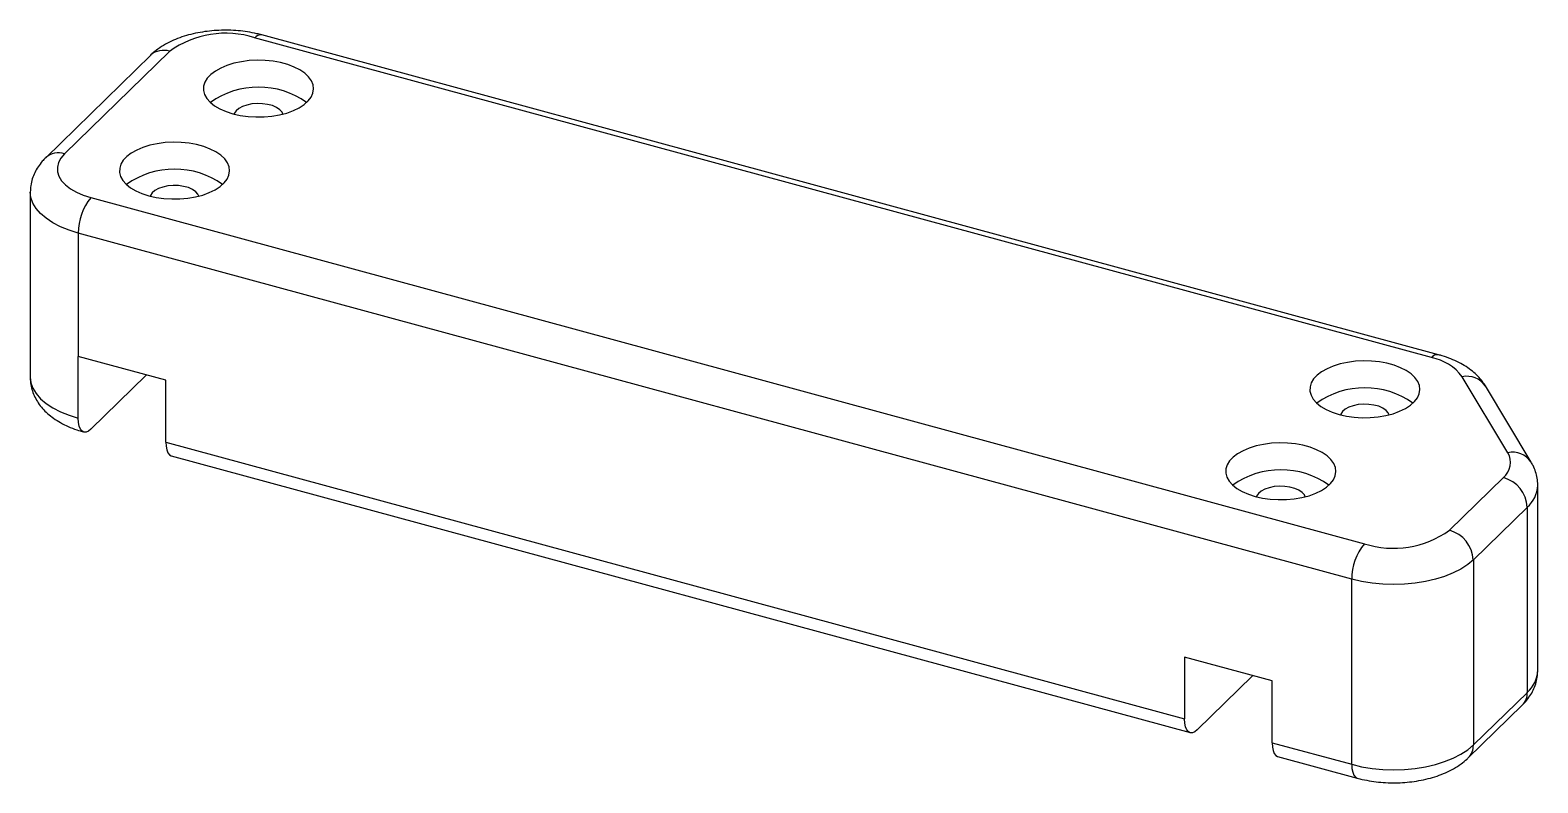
# Model space of a CAD drawing. Header units: millimetres. Extents: x 1471 to 2873, y 1496 to 1767.
# Drawn here: x 2705.1 to 2872.6, y 1683.3 to 1767 of the extents above.
import ezdxf

# ---------------------------------------------------------------- set-up
doc = ezdxf.new("R2010")
doc.units = ezdxf.units.MM

msp = doc.modelspace()

# ---------------------------------------------------------------- linework, layer by layer
at = {"color": 7, "linetype": 'Continuous', "lineweight": 25}
for p, q in [((2860.81, 1730.59), (2730.04, 1766.13)), ((2861.59, 1730.91), (2730.83, 1766.45)), ((2718.49, 1764.2), (2706.82, 1752.81)), ((2720.58, 1764.62), (2708.91, 1753.24)), ((2705.11, 1748.98), (2705.11, 1728.41)), ((2711.84, 1748.37), (2853.35, 1709.91)), ((2851.95, 1705.97), (2710.44, 1744.43)), ((2710.44, 1744.43), (2710.44, 1730.71)), ((2720.17, 1728.07), (2710.44, 1730.71)), ((2710.44, 1723.86), (2710.44, 1730.71)), ((2718, 1728.66), (2711.84, 1722.65)), ((2720.17, 1721.21), (2720.17, 1728.07)), ((2869.3, 1720.02), (2864.23, 1728.47)), ((2871.87, 1718.99), (2866.8, 1727.44)), ((2720.17, 1721.21), (2833.37, 1690.44)), ((2720.78, 1719.68), (2833.99, 1688.92)), ((2862.8, 1711.41), (2868.8, 1717.27)), ((2872.61, 1695.81), (2872.61, 1716.38)), ((2871.46, 1713.98), (2865.46, 1708.12)), ((2871.46, 1693.4), (2871.46, 1713.98)), ((2865.46, 1708.12), (2865.46, 1687.55)), ((2851.95, 1685.4), (2851.95, 1705.97)), ((2843.1, 1694.66), (2833.37, 1697.3)), ((2833.37, 1697.3), (2833.37, 1690.44)), ((2840.93, 1695.25), (2834.77, 1689.24)), ((2843.1, 1687.8), (2843.1, 1694.66)), ((2865.46, 1687.55), (2871.46, 1693.4)), ((2864.9, 1686.12), (2870.9, 1691.98)), ((2843.1, 1687.8), (2851.95, 1685.4)), ((2843.71, 1686.27), (2852.56, 1683.87))]:
    msp.add_line(p, q, dxfattribs=at)
at = {"color": 7, "linetype": 'Continuous', "lineweight": 25, "flags": 128}
for points in [[(2727.61, 1757.69), (2728.43, 1757.51), (2729.3, 1757.39), (2730.18, 1757.33), (2731.08, 1757.34), (2731.96, 1757.42), (2732.8, 1757.57), (2733.6, 1757.77), (2734.34, 1758.04), (2734.98, 1758.35), (2735.54, 1758.71), (2735.98, 1759.11), (2736.31, 1759.54), (2736.52, 1759.99), (2736.59, 1760.45), (2736.53, 1760.91), (2736.35, 1761.36), (2736.04, 1761.79), (2735.61, 1762.19), (2735.07, 1762.56), (2734.44, 1762.88), (2733.71, 1763.15), (2732.92, 1763.37), (2732.08, 1763.52), (2731.2, 1763.61), (2730.31, 1763.63), (2729.42, 1763.59), (2728.56, 1763.47), (2727.73, 1763.3), (2726.96, 1763.06), (2726.27, 1762.77), (2725.67, 1762.43), (2725.17, 1762.05), (2724.78, 1761.64), (2724.51, 1761.2), (2724.37, 1760.74), (2724.36, 1760.28), (2724.48, 1759.83), (2724.73, 1759.39), (2725.1, 1758.97), (2725.59, 1758.58), (2726.18, 1758.24), (2726.86, 1757.94), (2727.61, 1757.69)], [(2733.18, 1757.65), (2733.08, 1757.87), (2732.82, 1758.14), (2732.46, 1758.39), (2732.01, 1758.59), (2731.48, 1758.73), (2730.91, 1758.81), (2730.32, 1758.83), (2729.73, 1758.78), (2729.18, 1758.66), (2728.69, 1758.49), (2728.28, 1758.27), (2727.97, 1758), (2727.78, 1757.71), (2727.76, 1757.65)], [(2718.28, 1748.58), (2719.1, 1748.4), (2719.96, 1748.28), (2720.85, 1748.22), (2721.74, 1748.23), (2722.62, 1748.31), (2723.47, 1748.46), (2724.27, 1748.66), (2725, 1748.93), (2725.65, 1749.24), (2726.2, 1749.6), (2726.65, 1750), (2726.98, 1750.43), (2727.18, 1750.88), (2727.26, 1751.34), (2727.2, 1751.8), (2727.02, 1752.25), (2726.71, 1752.68), (2726.28, 1753.08), (2725.74, 1753.45), (2725.1, 1753.77), (2724.38, 1754.04), (2723.59, 1754.26), (2722.75, 1754.41), (2721.87, 1754.5), (2720.98, 1754.52), (2720.09, 1754.48), (2719.22, 1754.36), (2718.4, 1754.19), (2717.63, 1753.95), (2716.94, 1753.66), (2716.33, 1753.32), (2715.83, 1752.94), (2715.44, 1752.53), (2715.18, 1752.09), (2715.04, 1751.63), (2715.03, 1751.17), (2715.15, 1750.72), (2715.4, 1750.28), (2715.77, 1749.86), (2716.25, 1749.47), (2716.84, 1749.12), (2717.52, 1748.83), (2718.28, 1748.58)], [(2708.91, 1753.24), (2708.51, 1752.77), (2708.25, 1752.27), (2708.12, 1751.76), (2708.13, 1751.25), (2708.29, 1750.74), (2708.58, 1750.25), (2709.01, 1749.78), (2709.56, 1749.35), (2710.23, 1748.97), (2710.99, 1748.64), (2711.84, 1748.37)], [(2723.85, 1748.54), (2723.74, 1748.76), (2723.49, 1749.03), (2723.13, 1749.28), (2722.68, 1749.48), (2722.15, 1749.62), (2721.58, 1749.7), (2720.98, 1749.72), (2720.4, 1749.67), (2719.84, 1749.55), (2719.35, 1749.38), (2718.94, 1749.16), (2718.64, 1748.89), (2718.45, 1748.6), (2718.43, 1748.54)], [(2850.55, 1724.28), (2851.37, 1724.1), (2852.23, 1723.98), (2853.12, 1723.92), (2854.01, 1723.93), (2854.89, 1724.01), (2855.74, 1724.16), (2856.54, 1724.36), (2857.27, 1724.63), (2857.92, 1724.94), (2858.47, 1725.3), (2858.92, 1725.7), (2859.25, 1726.13), (2859.45, 1726.58), (2859.52, 1727.04), (2859.47, 1727.5), (2859.28, 1727.95), (2858.97, 1728.38), (2858.54, 1728.78), (2858.01, 1729.15), (2857.37, 1729.47), (2856.65, 1729.74), (2855.86, 1729.96), (2855.02, 1730.11), (2854.14, 1730.2), (2853.25, 1730.22), (2852.36, 1730.18), (2851.49, 1730.06), (2850.66, 1729.89), (2849.9, 1729.65), (2849.2, 1729.36), (2848.6, 1729.02), (2848.1, 1728.64), (2847.71, 1728.23), (2847.45, 1727.79), (2847.31, 1727.33), (2847.3, 1726.87), (2847.42, 1726.42), (2847.67, 1725.98), (2848.04, 1725.56), (2848.52, 1725.17), (2849.11, 1724.82), (2849.79, 1724.53), (2850.55, 1724.28)], [(2856.11, 1724.24), (2856.01, 1724.46), (2855.76, 1724.73), (2855.4, 1724.98), (2854.94, 1725.18), (2854.42, 1725.32), (2853.84, 1725.4), (2853.25, 1725.42), (2852.66, 1725.37), (2852.11, 1725.25), (2851.62, 1725.08), (2851.21, 1724.86), (2850.91, 1724.59), (2850.72, 1724.3), (2850.7, 1724.24)], [(2711.84, 1722.65), (2711.57, 1722.43), (2711.3, 1722.32), (2711.06, 1722.32), (2710.85, 1722.44), (2710.67, 1722.66), (2710.55, 1722.98), (2710.47, 1723.38), (2710.44, 1723.86)], [(2720.17, 1721.21), (2720.19, 1720.74), (2720.27, 1720.33), (2720.4, 1720.01), (2720.58, 1719.79), (2720.78, 1719.68)], [(2841.21, 1715.17), (2842.03, 1714.99), (2842.9, 1714.87), (2843.78, 1714.81), (2844.68, 1714.82), (2845.56, 1714.9), (2846.4, 1715.05), (2847.2, 1715.25), (2847.94, 1715.52), (2848.59, 1715.83), (2849.14, 1716.19), (2849.58, 1716.59), (2849.91, 1717.02), (2850.12, 1717.47), (2850.19, 1717.93), (2850.13, 1718.39), (2849.95, 1718.84), (2849.64, 1719.27), (2849.21, 1719.67), (2848.67, 1720.04), (2848.04, 1720.36), (2847.31, 1720.63), (2846.52, 1720.85), (2845.68, 1721), (2844.81, 1721.09), (2843.91, 1721.11), (2843.02, 1721.07), (2842.16, 1720.95), (2841.33, 1720.78), (2840.56, 1720.54), (2839.87, 1720.25), (2839.27, 1719.91), (2838.77, 1719.53), (2838.38, 1719.12), (2838.11, 1718.68), (2837.97, 1718.22), (2837.96, 1717.76), (2838.08, 1717.31), (2838.33, 1716.87), (2838.7, 1716.45), (2839.19, 1716.06), (2839.78, 1715.71), (2840.46, 1715.42), (2841.21, 1715.17)], [(2846.78, 1715.13), (2846.68, 1715.35), (2846.42, 1715.62), (2846.06, 1715.87), (2845.61, 1716.06), (2845.08, 1716.21), (2844.51, 1716.29), (2843.92, 1716.31), (2843.33, 1716.26), (2842.78, 1716.14), (2842.29, 1715.97), (2841.88, 1715.75), (2841.57, 1715.48), (2841.38, 1715.19), (2841.36, 1715.13)], [(2865.46, 1708.12), (2864.83, 1707.59), (2864.08, 1707.1), (2863.23, 1706.66), (2862.27, 1706.28), (2861.24, 1705.96), (2860.14, 1705.7), (2858.98, 1705.52), (2857.8, 1705.41), (2856.59, 1705.37), (2855.39, 1705.41), (2854.2, 1705.53), (2853.05, 1705.71), (2851.95, 1705.97)], [(2834.77, 1689.24), (2834.5, 1689.02), (2834.24, 1688.91), (2834, 1688.91), (2833.78, 1689.03), (2833.61, 1689.25), (2833.48, 1689.56), (2833.4, 1689.97), (2833.37, 1690.44)], [(2843.1, 1687.8), (2843.13, 1687.32), (2843.21, 1686.92), (2843.34, 1686.6), (2843.51, 1686.38), (2843.71, 1686.27)], [(2851.95, 1685.4), (2853.05, 1685.14), (2854.2, 1684.95), (2855.39, 1684.84), (2856.59, 1684.8), (2857.8, 1684.84), (2858.98, 1684.95), (2860.14, 1685.13), (2861.24, 1685.39), (2862.27, 1685.71), (2863.23, 1686.09), (2864.08, 1686.53), (2864.83, 1687.02), (2865.46, 1687.55)]]:
    msp.add_lwpolyline(points, dxfattribs=at)
at = {"color": 8, "linetype": 'Continuous', "lineweight": 25, "flags": 128}
for points in [[(2710.44, 1744.43), (2709.41, 1744.75), (2708.46, 1745.13), (2707.61, 1745.58), (2706.86, 1746.07), (2706.24, 1746.6), (2705.75, 1747.17), (2705.39, 1747.76), (2705.18, 1748.37), (2705.11, 1748.99)], [(2705.11, 1728.41), (2705.18, 1727.8), (2705.39, 1727.19), (2705.75, 1726.59), (2706.24, 1726.03), (2706.86, 1725.49), (2707.61, 1725), (2708.46, 1724.56), (2709.41, 1724.18), (2710.44, 1723.86)], [(2851.95, 1685.4), (2851.97, 1684.92), (2852.05, 1684.52), (2852.18, 1684.2), (2852.36, 1683.98), (2852.56, 1683.87)]]:
    msp.add_lwpolyline(points, dxfattribs=at)
at = {"color": 7, "linetype": 'Continuous', "lineweight": 25}
for centre, radius, start, end in [((2726.8, 1756.06), 10.58, 72.1428, 125.9521), ((2730.47, 1751.41), 9.24, 54.6632, 125.3368), ((2721.14, 1742.3), 9.24, 54.6632, 125.3368), ((2716.57, 1744.46), 6.13, 140.5129, 180.3434), ((2859.73, 1725.04), 5.66, 37.3183, 79.0171), ((2853.4, 1718), 9.24, 54.6632, 125.3368), ((2867.46, 1718.93), 2.13, 308.9157, 30.5875), ((2844.07, 1708.89), 9.24, 54.6632, 125.3368), ((2867.82, 1713.76), 3.64, 3.3916, 74.3338), ((2856.59, 1719.98), 10.58, 252.1428, 305.9521), ((2861.82, 1707.9), 3.64, 3.3916, 74.3338), ((2858.08, 1706.01), 6.13, 140.5129, 180.3434)]:
    msp.add_arc(centre, radius, start, end, dxfattribs=at)
at = {"color": 8, "linetype": 'Continuous', "lineweight": 25}
for centre, radius, start, end in [((2730.7, 1765.65), 0.811, 80.7318, 143.9675), ((2719.9, 1762.59), 2.15, 71.5838, 131.3262), ((2708.24, 1751.2), 2.15, 71.5846, 131.3083), ((2861.46, 1730.11), 0.811, 80.7081, 143.971), ((2864.76, 1726.06), 2.46, 33.9698, 102.4806), ((2869.83, 1717.62), 2.46, 33.9083, 102.4833), ((2869.18, 1716.55), 3.44, 311.4826, 357.1114), ((2869.24, 1695.95), 3.38, 311.085, 357.5531), ((2869.52, 1693.34), 1.94, 315.3545, 1.9113), ((2863.52, 1687.48), 1.94, 315.3164, 1.9124)]:
    msp.add_arc(centre, radius, start, end, dxfattribs=at)
at = {"color": 7, "linetype": 'Continuous', "lineweight": 25}
for points, knots in [([(2730.83, 1766.45), (2730.65, 1766.5), (2730.13, 1766.63), (2729.26, 1766.8), (2728.21, 1766.92), (2727.14, 1766.98), (2726.07, 1766.97), (2725.01, 1766.89), (2723.96, 1766.74), (2722.94, 1766.52), (2721.95, 1766.23), (2721, 1765.87), (2720.11, 1765.42), (2719.31, 1764.91), (2718.79, 1764.49), (2718.53, 1764.24), (2718.49, 1764.2)], [0, 0, 0, 0, 0.042483, 0.120735, 0.198383, 0.275658, 0.352809, 0.430089, 0.507701, 0.585938, 0.665102, 0.745471, 0.827195, 0.910056, 0.983019, 1, 1, 1, 1]), ([(2706.82, 1752.81), (2706.69, 1752.68), (2706.38, 1752.36), (2705.96, 1751.8), (2705.59, 1751.15), (2705.31, 1750.45), (2705.14, 1749.73), (2705.12, 1749.23), (2705.11, 1749)], [0, 0, 0, 0, 0.130333, 0.312089, 0.486706, 0.656188, 0.83967, 1, 1, 1, 1]), ([(2866.8, 1727.44), (2866.7, 1727.6), (2866.45, 1727.99), (2865.97, 1728.54), (2865.36, 1729.1), (2864.65, 1729.61), (2863.85, 1730.07), (2862.97, 1730.47), (2862.2, 1730.74), (2861.73, 1730.87), (2861.59, 1730.91)], [0, 0, 0, 0, 0.094713, 0.223233, 0.356234, 0.495625, 0.640611, 0.789103, 0.938381, 1, 1, 1, 1]), ([(2705.11, 1728.42), (2705.11, 1728.4), (2705.09, 1728.13), (2705.16, 1727.61), (2705.33, 1726.88), (2705.61, 1726.19), (2705.99, 1725.54), (2706.46, 1724.93), (2707.03, 1724.36), (2707.7, 1723.83), (2708.47, 1723.35), (2709.32, 1722.92), (2710.19, 1722.58), (2710.79, 1722.4), (2711.05, 1722.33)], [0, 0, 0, 0, 0.007919, 0.091599, 0.174342, 0.257195, 0.341366, 0.428056, 0.51835, 0.612945, 0.711737, 0.813601, 0.916792, 1, 1, 1, 1]), ([(2872.61, 1716.38), (2872.61, 1716.4), (2872.63, 1716.67), (2872.56, 1717.19), (2872.39, 1717.91), (2872.15, 1718.51), (2871.95, 1718.86), (2871.87, 1718.99)], [0, 0, 0, 0, 0.0223813, 0.2940821, 0.5627405, 0.8317561, 1, 1, 1, 1]), ([(2870.9, 1691.98), (2871.03, 1692.11), (2871.34, 1692.43), (2871.76, 1692.99), (2872.13, 1693.64), (2872.41, 1694.34), (2872.58, 1695.07), (2872.6, 1695.56), (2872.61, 1695.79)], [0, 0, 0, 0, 0.130212, 0.311798, 0.486253, 0.655578, 0.838889, 1, 1, 1, 1]), ([(2852.56, 1683.87), (2852.74, 1683.82), (2853.25, 1683.69), (2854.13, 1683.52), (2855.18, 1683.4), (2856.25, 1683.34), (2857.31, 1683.35), (2858.38, 1683.43), (2859.42, 1683.58), (2860.45, 1683.8), (2861.44, 1684.09), (2862.38, 1684.45), (2863.28, 1684.9), (2864.08, 1685.41), (2864.6, 1685.84), (2864.85, 1686.08), (2864.9, 1686.12)], [0, 0, 0, 0, 0.042483, 0.120735, 0.198383, 0.275658, 0.352809, 0.430089, 0.507701, 0.585938, 0.665102, 0.745471, 0.827195, 0.910056, 0.983019, 1, 1, 1, 1])]:
    msp.add_open_spline(points, degree=3, knots=knots, dxfattribs=at)

doc.saveas('drawing.dxf')
